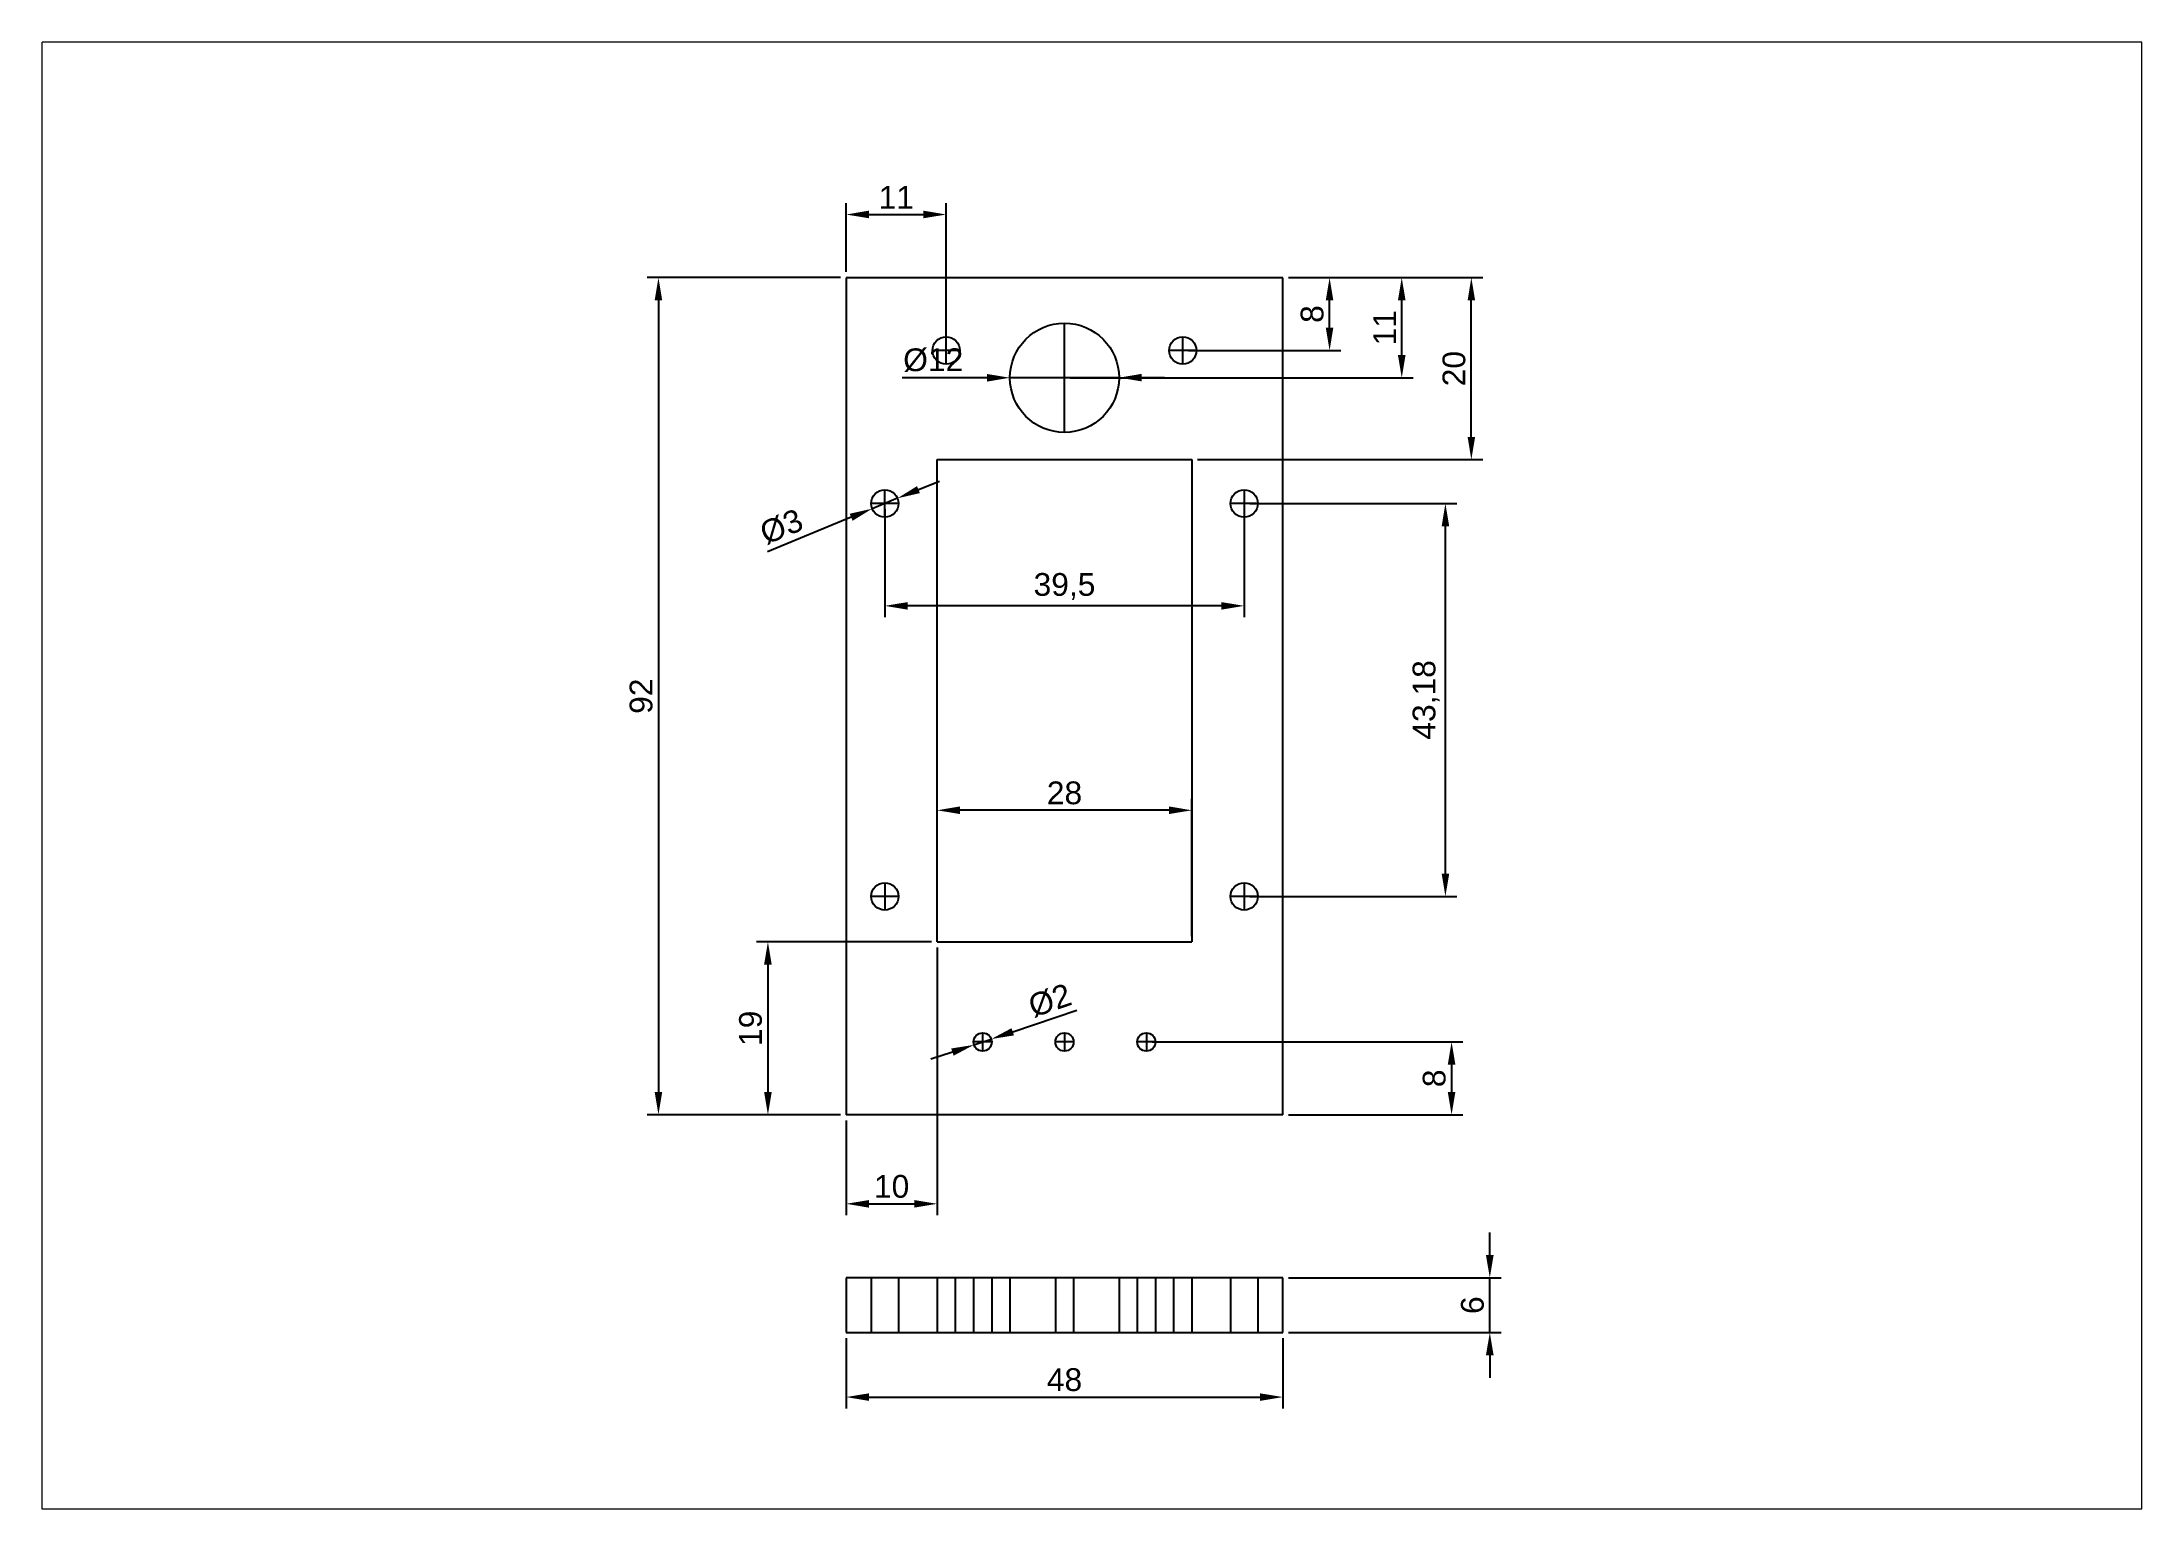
# Paper-space layout 'Sheet1' of a CAD drawing. Header units: millimetres. Extents: x 59 to 290, y 41 to 202.
# The model-space entities are those that its viewports show. They can reach past a viewport. Long polylines and large blocks are cut down to what shows.
import ezdxf

# ---------------------------------------------------------------- set-up
doc = ezdxf.new("R2010")
doc.units = ezdxf.units.MM
doc.linetypes.add('DASH2', pattern=[19.05, 12.7, -6.35])
for name, color, linetype in [('Dim', 5, 'Continuous'), ('Hidden', 2, 'DASH2'), ('Hidden2', 6, 'Continuous')]:
    doc.layers.add(name, color=color, linetype=linetype)
doc.styles.get("Standard").update_dxf_attribs({"font": 'arial.ttf'})
doc.dimstyles.new('ISO-25', dxfattribs={"dimtxt": 2.5, "dimasz": 2.5, "dimexe": 1.25, "dimexo": 0.625, "dimtad": 1, "dimtxsty": 'Standard', "dimcen": 2.5, "dimadec": 0, "dimazin": 0, "dimtfac": 1, "dimtmove": 0, "dimatfit": 3, "dimfxl": 1, "dimarcsym": 0})

# ---------------------------------------------------------------- blocks, each defined once
blk = doc.blocks.new('*D8')
at = {"layer": 'Defpoints', "color": 0}
for p in [(147.15, 60.51), (195.15, 60.51), (195.15, 53.41)]:
    blk.add_point(p, dxfattribs=at)
at = {"layer": 'Dim', "color": 0, "lineweight": -2}
for p, q in [((147.15, 59.88), (147.15, 52.16)), ((195.15, 59.88), (195.15, 52.16)), ((149.65, 53.41), (192.65, 53.41))]:
    blk.add_line(p, q, dxfattribs=at)
at = {"layer": 'Dim', "color": 0}
for points in [[(149.65, 53.82), (149.65, 52.99), (147.15, 53.41)], [(192.65, 52.99), (192.65, 53.82), (195.15, 53.41)]]:
    blk.add_solid(points, dxfattribs=at)
at = {"layer": 'Dim', "color": 0, "insert": (171.15, 55.31), "char_height": 2.5, "attachment_point": 5}
blk.add_mtext('48', dxfattribs=at)
blk = doc.blocks.new('*D9')
at = {"layer": 'Defpoints', "color": 0}
for p in [(195.15, 66.51), (217.9, 66.51), (195.15, 60.51)]:
    blk.add_point(p, dxfattribs=at)
at = {"layer": 'Dim', "color": 0, "lineweight": -2}
for p, q in [((217.9, 69.01), (217.9, 71.51)), ((195.77, 66.51), (219.15, 66.51)), ((217.9, 60.51), (217.9, 66.51)), ((195.77, 60.51), (219.15, 60.51)), ((217.9, 58.01), (217.9, 55.51))]:
    blk.add_line(p, q, dxfattribs=at)
at = {"layer": 'Dim', "color": 0}
for points in [[(217.48, 69.01), (218.32, 69.01), (217.9, 66.51)], [(218.32, 58.01), (217.48, 58.01), (217.9, 60.51)]]:
    blk.add_solid(points, dxfattribs=at)
at = {"layer": 'Dim', "color": 0, "insert": (216, 63.51), "char_height": 2.5, "attachment_point": 5, "rotation": 90}
blk.add_mtext('6', dxfattribs=at)
blk = doc.blocks.new('*D11')
at = {"layer": 'Defpoints', "color": 0}
for p in [(147.15, 176.44), (126.52, 84.44), (147.15, 84.44)]:
    blk.add_point(p, dxfattribs=at)
at = {"layer": 'Dim', "color": 0, "lineweight": -2}
for p, q in [((146.52, 176.44), (125.27, 176.44)), ((126.52, 173.94), (126.52, 86.94)), ((146.52, 84.44), (125.27, 84.44))]:
    blk.add_line(p, q, dxfattribs=at)
at = {"layer": 'Dim', "color": 0}
for points in [[(126.93, 173.94), (126.1, 173.94), (126.52, 176.44)], [(126.1, 86.94), (126.93, 86.94), (126.52, 84.44)]]:
    blk.add_solid(points, dxfattribs=at)
at = {"layer": 'Dim', "color": 0, "insert": (124.62, 130.44), "char_height": 2.5, "attachment_point": 5, "rotation": 90}
blk.add_mtext('92', dxfattribs=at)
blk = doc.blocks.new('*D12')
at = {"layer": 'Defpoints', "color": 0}
for p in [(195.15, 176.44), (215.87, 176.44), (185.15, 156.44)]:
    blk.add_point(p, dxfattribs=at)
at = {"layer": 'Dim', "color": 0, "lineweight": -2}
for p, q in [((195.77, 176.44), (217.12, 176.44)), ((215.87, 158.94), (215.87, 173.94)), ((185.77, 156.44), (217.12, 156.44))]:
    blk.add_line(p, q, dxfattribs=at)
at = {"layer": 'Dim', "color": 0}
for points in [[(216.29, 173.94), (215.46, 173.94), (215.87, 176.44)], [(215.46, 158.94), (216.29, 158.94), (215.87, 156.44)]]:
    blk.add_solid(points, dxfattribs=at)
at = {"layer": 'Dim', "color": 0, "insert": (213.97, 166.44), "char_height": 2.5, "attachment_point": 5, "rotation": 90}
blk.add_mtext('20', dxfattribs=at)
blk = doc.blocks.new('*D18')
at = {"layer": 'Defpoints', "color": 0}
for p in [(157.15, 103.44), (138.55, 84.44), (147.15, 84.44)]:
    blk.add_point(p, dxfattribs=at)
at = {"layer": 'Dim', "color": 0, "lineweight": -2}
for p, q in [((156.52, 103.44), (137.3, 103.44)), ((138.55, 100.94), (138.55, 86.94)), ((146.52, 84.44), (137.3, 84.44))]:
    blk.add_line(p, q, dxfattribs=at)
at = {"layer": 'Dim', "color": 0}
for points in [[(138.97, 100.94), (138.13, 100.94), (138.55, 103.44)], [(138.13, 86.94), (138.97, 86.94), (138.55, 84.44)]]:
    blk.add_solid(points, dxfattribs=at)
at = {"layer": 'Dim', "color": 0, "insert": (136.65, 93.94), "char_height": 2.5, "attachment_point": 5, "rotation": 90}
blk.add_mtext('19', dxfattribs=at)
blk = doc.blocks.new('*D19')
at = {"layer": 'Defpoints', "color": 0}
for p in [(190.9, 151.62), (213.02, 151.62), (190.9, 108.44)]:
    blk.add_point(p, dxfattribs=at)
at = {"layer": 'Dim', "color": 0, "lineweight": -2}
for p, q in [((191.52, 151.62), (214.27, 151.62)), ((213.02, 110.94), (213.02, 149.12)), ((191.52, 108.44), (214.27, 108.44))]:
    blk.add_line(p, q, dxfattribs=at)
at = {"layer": 'Dim', "color": 0}
for points in [[(213.44, 149.12), (212.61, 149.12), (213.02, 151.62)], [(212.61, 110.94), (213.44, 110.94), (213.02, 108.44)]]:
    blk.add_solid(points, dxfattribs=at)
at = {"layer": 'Dim', "color": 0, "insert": (210.9, 130.03), "char_height": 2.5, "attachment_point": 5, "rotation": 90}
blk.add_mtext('43,18', dxfattribs=at)
blk = doc.blocks.new('*D20')
at = {"layer": 'Defpoints', "color": 0}
for p in [(151.4, 151.62), (190.9, 151.62), (151.4, 140.37)]:
    blk.add_point(p, dxfattribs=at)
at = {"layer": 'Dim', "color": 0, "lineweight": -2}
for p, q in [((151.4, 151), (151.4, 139.12)), ((190.9, 151), (190.9, 139.12)), ((188.4, 140.37), (153.9, 140.37))]:
    blk.add_line(p, q, dxfattribs=at)
at = {"layer": 'Dim', "color": 0}
for points in [[(153.9, 140.78), (153.9, 139.95), (151.4, 140.37)], [(188.4, 139.95), (188.4, 140.78), (190.9, 140.37)]]:
    blk.add_solid(points, dxfattribs=at)
at = {"layer": 'Dim', "color": 0, "insert": (171.15, 142.49), "char_height": 2.5, "attachment_point": 5}
blk.add_mtext('39,5', dxfattribs=at)
blk = doc.blocks.new('*D21')
at = {"layer": 'Defpoints', "color": 0}
for p in [(165.15, 165.44), (177.15, 165.45)]:
    blk.add_point(p, dxfattribs=at)
at = {"layer": 'Dim', "color": 0, "lineweight": -2}
for p, q in [((162.65, 165.43), (153.29, 165.42)), ((177.15, 165.45), (165.15, 165.44)), ((179.65, 165.45), (182.15, 165.46))]:
    blk.add_line(p, q, dxfattribs=at)
at = {"layer": 'Dim', "color": 0}
for points in [[(162.65, 165.02), (162.65, 165.85), (165.15, 165.44)], [(179.65, 165.87), (179.65, 165.04), (177.15, 165.45)]]:
    blk.add_solid(points, dxfattribs=at)
at = {"layer": 'Dim', "color": 0, "insert": (156.72, 167.37), "char_height": 2.5, "attachment_point": 5, "rotation": 0.0749}
blk.add_mtext('%%c12', dxfattribs=at)
blk = doc.blocks.new('*D23')
at = {"layer": 'Defpoints', "color": 0}
for p in [(163.1, 92.76), (161.2, 92.12)]:
    blk.add_point(p, dxfattribs=at)
at = {"layer": 'Dim', "color": 0, "lineweight": -2}
for p, q in [((165.47, 93.56), (172.5, 95.92)), ((161.2, 92.12), (163.1, 92.76)), ((158.83, 91.33), (156.46, 90.53))]:
    blk.add_line(p, q, dxfattribs=at)
at = {"layer": 'Dim', "color": 0}
for points in [[(165.33, 93.95), (165.6, 93.16), (163.1, 92.76)], [(158.96, 90.93), (158.7, 91.72), (161.2, 92.12)]]:
    blk.add_solid(points, dxfattribs=at)
at = {"layer": 'Dim', "color": 0, "insert": (169.55, 96.98), "char_height": 2.5, "attachment_point": 5, "rotation": 18.5814}
blk.add_mtext('%%c2', dxfattribs=at)
blk = doc.blocks.new('*D30')
at = {"layer": 'Defpoints', "color": 0}
for p in [(150.01, 151.05), (152.79, 152.19)]:
    blk.add_point(p, dxfattribs=at)
at = {"layer": 'Dim', "color": 0, "lineweight": -2}
for p, q in [((155.1, 153.14), (157.41, 154.09)), ((147.7, 150.1), (138.5, 146.32)), ((152.79, 152.19), (150.01, 151.05))]:
    blk.add_line(p, q, dxfattribs=at)
at = {"layer": 'Dim', "color": 0}
for points in [[(154.94, 153.53), (155.26, 152.76), (152.79, 152.19)], [(147.86, 149.72), (147.54, 150.49), (150.01, 151.05)]]:
    blk.add_solid(points, dxfattribs=at)
at = {"layer": 'Dim', "color": 0, "insert": (140.04, 149.06), "char_height": 2.5, "attachment_point": 5, "rotation": 22.3298}
blk.add_mtext('%%c3', dxfattribs=at)
blk = doc.blocks.new('*D31')
at = {"layer": 'Defpoints', "color": 0}
for p in [(157.15, 117.9), (157.15, 103.44), (185.15, 103.44)]:
    blk.add_point(p, dxfattribs=at)
at = {"layer": 'Dim', "color": 0, "lineweight": -2}
for p, q in [((157.15, 104.07), (157.15, 119.15)), ((182.65, 117.9), (159.65, 117.9)), ((185.15, 104.07), (185.15, 119.15))]:
    blk.add_line(p, q, dxfattribs=at)
at = {"layer": 'Dim', "color": 0}
for points in [[(159.65, 118.32), (159.65, 117.49), (157.15, 117.9)], [(182.65, 117.49), (182.65, 118.32), (185.15, 117.9)]]:
    blk.add_solid(points, dxfattribs=at)
at = {"layer": 'Dim', "color": 0, "insert": (171.15, 119.8), "char_height": 2.5, "attachment_point": 5}
blk.add_mtext('28', dxfattribs=at)
blk = doc.blocks.new('*D33')
at = {"layer": 'Defpoints', "color": 0}
for p in [(195.15, 176.44), (208.22, 176.44), (171.15, 165.44)]:
    blk.add_point(p, dxfattribs=at)
at = {"layer": 'Dim', "color": 0, "lineweight": -2}
for p, q in [((195.77, 176.44), (209.47, 176.44)), ((208.22, 167.94), (208.22, 173.94)), ((171.77, 165.44), (209.47, 165.44))]:
    blk.add_line(p, q, dxfattribs=at)
at = {"layer": 'Dim', "color": 0}
for points in [[(208.64, 173.94), (207.8, 173.94), (208.22, 176.44)], [(207.8, 167.94), (208.64, 167.94), (208.22, 165.44)]]:
    blk.add_solid(points, dxfattribs=at)
at = {"layer": 'Dim', "color": 0, "insert": (206.34, 170.94), "char_height": 2.5, "attachment_point": 5, "rotation": 90}
blk.add_mtext('11', dxfattribs=at)
blk = doc.blocks.new('*D34')
at = {"layer": 'Defpoints', "color": 0}
for p in [(158.15, 183.38), (147.15, 176.44), (158.15, 168.44)]:
    blk.add_point(p, dxfattribs=at)
at = {"layer": 'Dim', "color": 0, "lineweight": -2}
for p, q in [((147.15, 177.07), (147.15, 184.63)), ((149.65, 183.38), (155.65, 183.38)), ((158.15, 169.07), (158.15, 184.63))]:
    blk.add_line(p, q, dxfattribs=at)
at = {"layer": 'Dim', "color": 0}
for points in [[(149.65, 183.8), (149.65, 182.97), (147.15, 183.38)], [(155.65, 182.97), (155.65, 183.8), (158.15, 183.38)]]:
    blk.add_solid(points, dxfattribs=at)
at = {"layer": 'Dim', "color": 0, "insert": (152.65, 185.26), "char_height": 2.5, "attachment_point": 5}
blk.add_mtext('11', dxfattribs=at)
blk = doc.blocks.new('*D35')
at = {"layer": 'Defpoints', "color": 0}
for p in [(195.15, 176.44), (200.29, 176.44), (184.15, 168.44)]:
    blk.add_point(p, dxfattribs=at)
at = {"layer": 'Dim', "color": 0, "lineweight": -2}
for p, q in [((195.77, 176.44), (201.54, 176.44)), ((200.29, 170.94), (200.29, 173.94)), ((184.77, 168.44), (201.54, 168.44))]:
    blk.add_line(p, q, dxfattribs=at)
at = {"layer": 'Dim', "color": 0}
for points in [[(200.7, 173.94), (199.87, 173.94), (200.29, 176.44)], [(199.87, 170.94), (200.7, 170.94), (200.29, 168.44)]]:
    blk.add_solid(points, dxfattribs=at)
at = {"layer": 'Dim', "color": 0, "insert": (198.38, 172.44), "char_height": 2.5, "attachment_point": 5, "rotation": 90}
blk.add_mtext('8', dxfattribs=at)
blk = doc.blocks.new('*D36')
at = {"layer": 'Defpoints', "color": 0}
for p in [(157.15, 103.44), (147.15, 84.44), (157.15, 74.65)]:
    blk.add_point(p, dxfattribs=at)
at = {"layer": 'Dim', "color": 0, "lineweight": -2}
for p, q in [((157.15, 102.82), (157.15, 73.4)), ((147.15, 83.82), (147.15, 73.4)), ((149.65, 74.65), (154.65, 74.65))]:
    blk.add_line(p, q, dxfattribs=at)
at = {"layer": 'Dim', "color": 0}
for points in [[(149.65, 75.06), (149.65, 74.23), (147.15, 74.65)], [(154.65, 74.23), (154.65, 75.06), (157.15, 74.65)]]:
    blk.add_solid(points, dxfattribs=at)
at = {"layer": 'Dim', "color": 0, "insert": (152.15, 76.55), "char_height": 2.5, "attachment_point": 5}
blk.add_mtext('10', dxfattribs=at)
blk = doc.blocks.new('*D37')
at = {"layer": 'Defpoints', "color": 0}
for p in [(180.15, 92.44), (195.15, 84.44), (213.7, 84.44)]:
    blk.add_point(p, dxfattribs=at)
at = {"layer": 'Dim', "color": 0, "lineweight": -2}
for p, q in [((180.77, 92.44), (214.95, 92.44)), ((213.7, 89.94), (213.7, 86.94)), ((195.77, 84.44), (214.95, 84.44))]:
    blk.add_line(p, q, dxfattribs=at)
at = {"layer": 'Dim', "color": 0}
for points in [[(214.12, 89.94), (213.28, 89.94), (213.7, 92.44)], [(213.28, 86.94), (214.12, 86.94), (213.7, 84.44)]]:
    blk.add_solid(points, dxfattribs=at)
at = {"layer": 'Dim', "color": 0, "insert": (211.8, 88.44), "char_height": 2.5, "attachment_point": 5, "rotation": 90}
blk.add_mtext('8', dxfattribs=at)

msp = doc.modelspace()

# ---------------------------------------------------------------- linework, layer by layer
for p, q in [((11, 308.93), (11, 216.93)), ((59, 308.93), (11, 308.93)), ((59, 216.93), (59, 308.93)), ((21, 235.93), (21, 288.93)), ((21, 288.93), (49, 288.93)), ((49, 288.93), (49, 235.93)), ((21, 235.93), (49, 235.93)), ((59, 216.93), (11, 216.93)), ((59, 199), (11, 199)), ((11, 199), (11, 193)), ((59, 193), (59, 199)), ((11, 193), (59, 193))]:
    msp.add_line(p, q)
for centre, radius in [((22, 300.93), 1.5), ((35, 297.93), 6), ((48, 300.93), 1.5), ((15.25, 284.11), 1.5), ((54.75, 284.11), 1.5), ((15.25, 240.93), 1.5), ((54.75, 240.93), 1.5), ((26, 224.93), 1), ((35, 224.93), 1), ((44, 224.93), 1)]:
    msp.add_circle(centre, radius)
at = {"layer": 'Hidden'}
for p, q in [((13.75, 199), (13.75, 193)), ((16.75, 199), (16.75, 193)), ((29, 199), (29, 193)), ((41, 199), (41, 193)), ((53.25, 199), (53.25, 193)), ((56.25, 199), (56.25, 193))]:
    msp.add_line(p, q, dxfattribs=at)
at = {"layer": 'Hidden2'}
for p, q in [((22, 299.43), (22, 302.43)), ((35, 291.93), (35, 303.93)), ((48, 299.43), (48, 302.43)), ((23.5, 300.93), (20.5, 300.93)), ((49.5, 300.93), (46.5, 300.93)), ((41, 297.93), (29, 297.93)), ((16.75, 284.11), (13.75, 284.11)), ((15.25, 282.61), (15.25, 285.61)), ((56.25, 284.11), (53.25, 284.11)), ((54.75, 285.61), (54.75, 282.61)), ((15.25, 242.43), (15.25, 239.43)), ((54.75, 242.43), (54.75, 239.43)), ((16.75, 240.93), (13.75, 240.93)), ((56.25, 240.93), (53.25, 240.93)), ((27, 224.93), (25, 224.93)), ((26, 225.93), (26, 223.93)), ((36, 224.93), (34, 224.93)), ((35, 225.93), (35, 223.93)), ((45, 224.93), (43, 224.93)), ((44, 225.93), (44, 223.93)), ((21, 199), (21, 193)), ((23, 199), (23, 193)), ((25, 199), (25, 193)), ((27, 199), (27, 193)), ((34, 199), (34, 193)), ((36, 199), (36, 193)), ((43, 199), (43, 193)), ((45, 199), (45, 193)), ((47, 199), (47, 193)), ((49, 199), (49, 193))]:
    msp.add_line(p, q, dxfattribs=at)

psp = doc.layouts.new('Sheet1')

# ---------------------------------------------------------------- dimensions: what is measured, and where the dimension line sits
at = {"layer": 'Dim'}
for base, p1, p2, picture, middle in [((158.1486, 183.3839), (147.1486, 176.4433), (158.1486, 168.4433), '*D34', (152.6486, 185.2639)), ((157.1486, 117.9036), (185.1486, 103.4433), (157.1486, 103.4433), '*D31', (171.1486, 119.8048)), ((157.1486, 74.6475), (147.1486, 84.4433), (157.1486, 103.4433), '*D36', (152.1486, 76.5488))]:
    dim = psp.add_linear_dim(base=base, p1=p1, p2=p2, dimstyle='ISO-25', override={"dimlfac": -1}, dxfattribs=at)
    dim.commit()
    dim.dimension.update_dxf_attribs({"geometry": picture, "text_midpoint": middle})
dim = psp.add_aligned_dim(p1=(147.1486, 176.4433), p2=(147.1486, 84.4433), distance=-20.6309, dimstyle='ISO-25', override={"dimlfac": -1}, dxfattribs=at)
dim.commit()
dim.dimension.update_dxf_attribs({"geometry": '*D11', "text_midpoint": (124.6165, 130.4433)})
dim = psp.add_linear_dim(base=(208.2209, 176.4433), p1=(171.1486, 165.4433), p2=(195.1486, 176.4433), angle=90, dimstyle='ISO-25', dxfattribs=at)
dim.commit()
dim.dimension.update_dxf_attribs({"geometry": '*D33', "text_midpoint": (208.2209, 170.9433), "dimtype": 160})
for base, p1, p2, picture, middle in [((200.286, 176.4433), (184.1486, 168.4433), (195.1486, 176.4433), '*D35', (198.3848, 172.4433)), ((215.8735, 176.4433), (185.1486, 156.4433), (195.1486, 176.4433), '*D12', (213.9722, 166.4433)), ((213.0225, 151.6233), (190.8986, 108.4433), (190.8986, 151.6233), '*D19', (210.8963, 130.0333)), ((138.5491, 84.4433), (157.1486, 103.4433), (147.1486, 84.4433), '*D18', (136.6479, 93.9433)), ((213.6996, 84.4433), (180.1486, 92.4433), (195.1486, 84.4433), '*D37', (211.7984, 88.4433)), ((217.9016, 66.5091), (195.1486, 60.5091), (195.1486, 66.5091), '*D9', (216.0003, 63.5091))]:
    dim = psp.add_linear_dim(base=base, p1=p1, p2=p2, angle=90, dimstyle='ISO-25', override={"dimlfac": -1}, dxfattribs=at)
    dim.commit()
    dim.dimension.update_dxf_attribs({"geometry": picture, "text_midpoint": middle})
for p1, p2, picture, middle in [((177.1486, 165.4511), (165.1486, 165.4354), '*D21', (156.7198, 165.4244)), ((152.7861, 152.1932), (150.0111, 151.0534), '*D30', (140.7821, 147.2627)), ((161.2007, 92.1246), (163.0965, 92.7619), '*D23', (170.1664, 95.1387))]:
    dim = psp.add_diameter_dim_2p(p1=p1, p2=p2, dimstyle='ISO-25', override={"dimlfac": -1}, dxfattribs=at)
    dim.commit()
    dim.dimension.update_dxf_attribs({"geometry": picture, "text_midpoint": middle, "dimtype": 163})
for base, p1, p2, picture, middle in [((151.3986, 140.3669), (190.8986, 151.6233), (151.3986, 151.6233), '*D20', (171.1486, 140.3669)), ((195.1486, 53.4064), (147.1486, 60.5091), (195.1486, 60.5091), '*D8', (171.1486, 53.4064))]:
    dim = psp.add_linear_dim(base=base, p1=p1, p2=p2, dimstyle='ISO-25', override={"dimlfac": -1}, dxfattribs=at)
    dim.commit()
    dim.dimension.update_dxf_attribs({"geometry": picture, "text_midpoint": middle, "dimtype": 160})

# ---------------------------------------------------------------- viewports
at = {"layer": '0', "view_target_point": (-71.9746, 33.2149)}
psp.add_viewport(center=(174.174, 121.724), size=(230.832, 161.232), view_center_point=(110, 221), view_height=161.232, dxfattribs=at)

doc.saveas('drawing.dxf')
